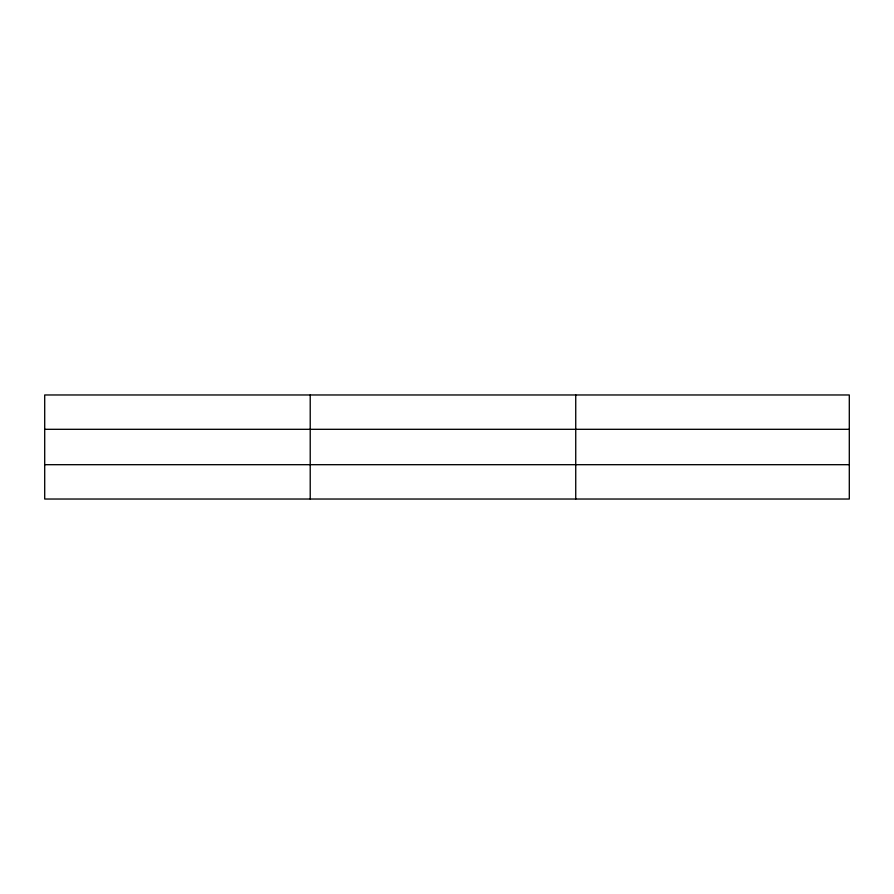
<?xml version="1.0" encoding="UTF-8"?>
<svg xmlns="http://www.w3.org/2000/svg" width="894" height="894" viewBox="0 0 894 894"><rect width="100%" height="100%" fill="white"/><g stroke="black" fill="none" stroke-linecap="round" stroke-linejoin="round"><path stroke-width="1.34" d="M310.218 394.969L310.218 499.031M575.736 394.969L575.736 499.031M849.3 429.31L849.3 394.969L44.7 394.969L44.7 499.031L849.3 499.031L849.3 429.31L44.7 429.31M44.7 464.69L849.3 464.69"/></g></svg>
